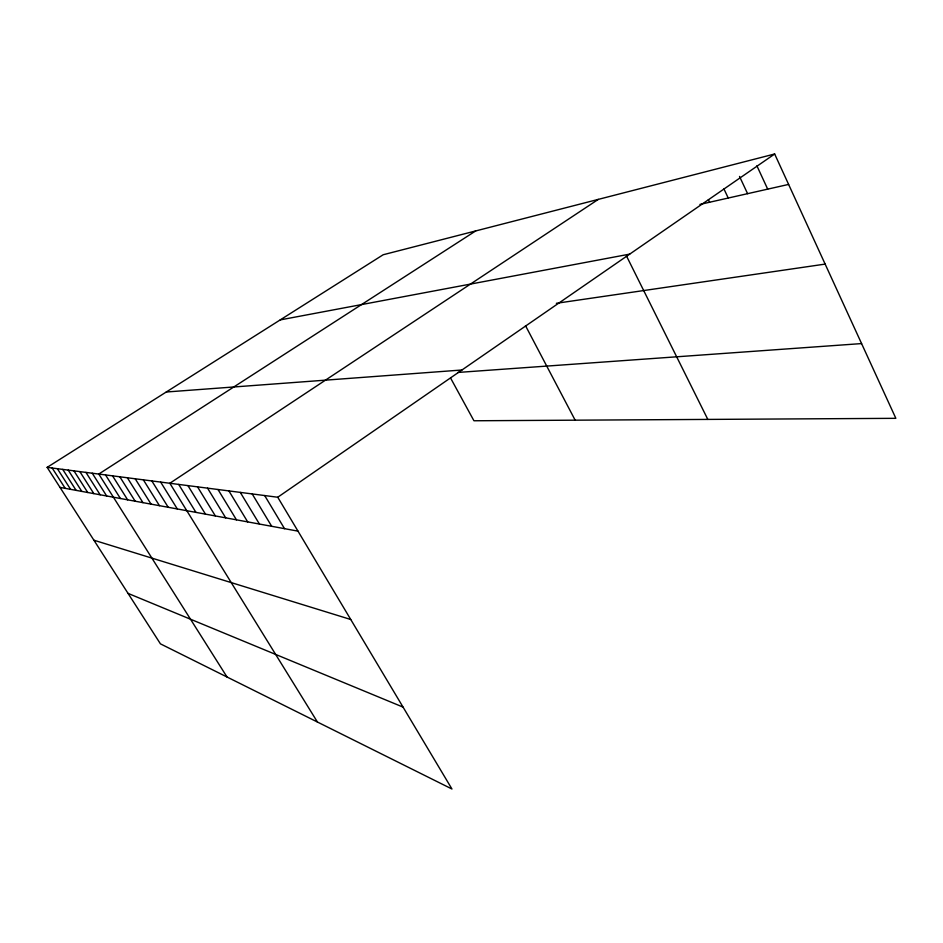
<?xml version="1.0" encoding="UTF-8"?>
<svg xmlns="http://www.w3.org/2000/svg" width="943" height="943" viewBox="0 0 943 943"><rect width="100%" height="100%" fill="white"/><g stroke="black" fill="none" stroke-linecap="round" stroke-linejoin="round"><path stroke-width="1.41" d="M277.749 497.244L451.956 789.008L160.44 643.857L47.15 467.374L277.749 497.244L774.663 153.992L895.85 418.327L473.94 420.767L450.601 378.072M598.31 199.386L169.834 483.264L317.426 722.02M475.708 230.929L98.779 474.058L227.027 677.015M47.15 467.374L383.176 254.751L774.663 153.992M699.93 204.419L788.607 184.427M280.212 319.901L629.724 254.115M556.37 303.292L825.137 264.099M166.263 392.005L461.964 369.998M457.709 372.461L861.584 343.582M60.01 487.401L297.988 531.133M93.899 540.209L350.737 619.492M128.036 593.383L403.05 707.109M57.37 468.695L70.584 489.346M52.183 468.023L65.22 488.368M73.943 470.84L87.734 492.505M68.238 470.109L81.829 491.421M62.721 469.39L76.124 490.372M85.943 472.396L100.147 494.78M79.849 471.606L93.84 493.625M92.249 473.209L106.665 495.983M105.545 474.942L120.409 498.505M119.832 476.793L135.167 501.216M112.559 475.85L127.647 499.837M127.376 477.759L142.959 502.654M143.36 479.834L159.461 505.684M135.214 478.785L151.057 504.14M151.835 480.93L168.219 507.287M160.652 482.073L177.319 508.961M178.71 484.419L195.955 512.391M187.94 485.61L205.468 514.135M197.547 486.859L215.381 515.962M207.554 488.156L225.695 517.848M228.901 490.914L247.691 521.892M217.998 489.511L236.457 519.829M240.288 492.399L259.431 524.049M252.205 493.943L271.69 526.3M264.677 495.558L284.527 528.669M525.499 325.677L575.159 420.189M626.388 255.789L707.828 419.423M708.382 199.692L709.596 202.238M723.941 188.93L728.232 198.042M739.524 176.424L747.587 193.68M756.899 165.815L767.696 189.142"/></g></svg>
